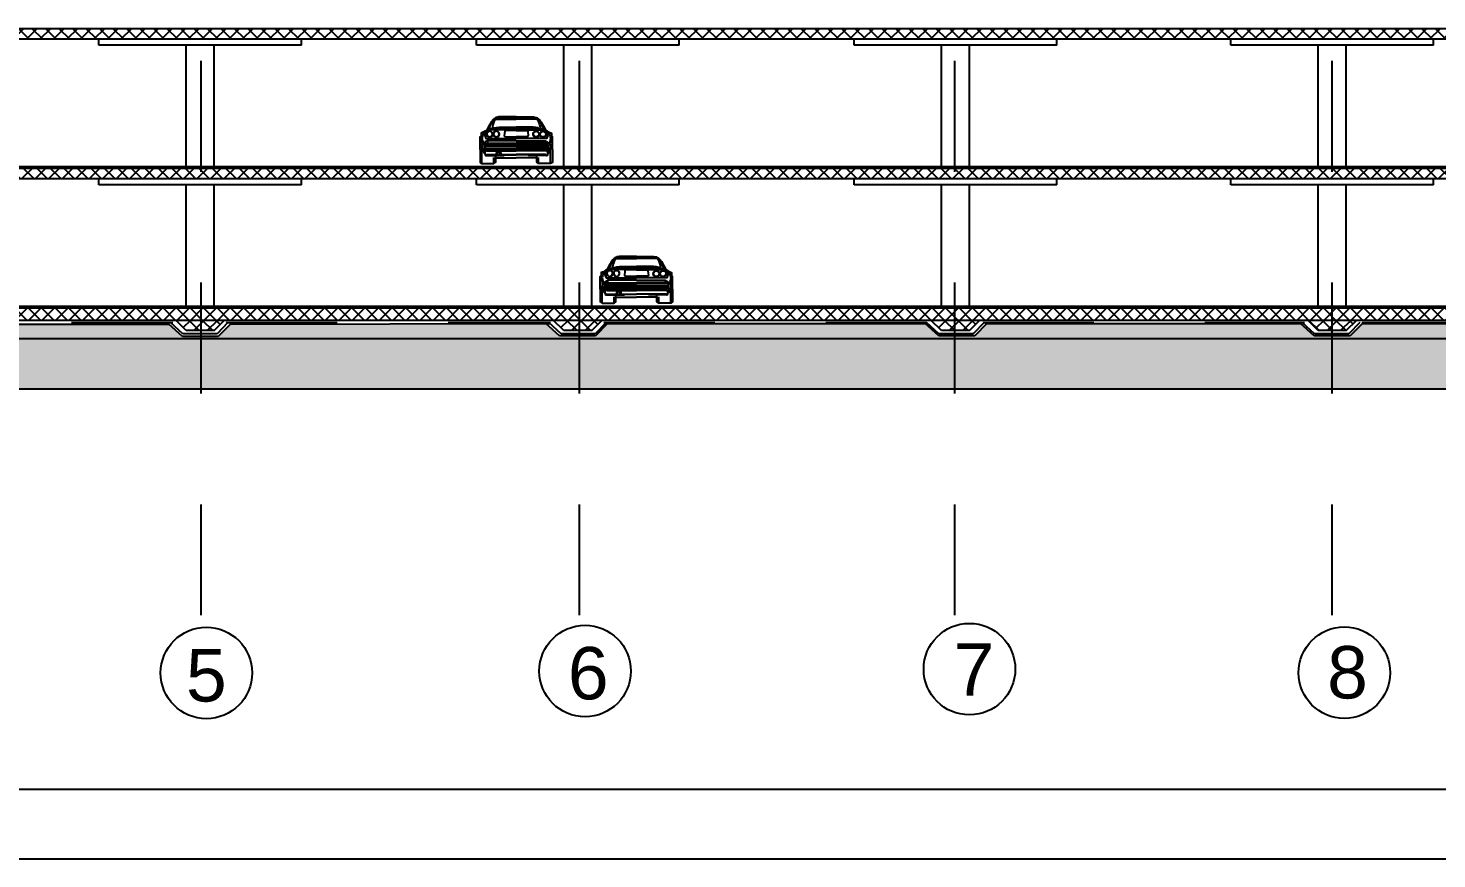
# Model space of a CAD drawing. Header units: millimetres. Extents: x 3062 to 3755, y 1606 to 1663.
# Drawn here: x 3256.35 to 3276.51, y 1606.32 to 1618.21 of the extents above; entities that cross this region are included whole.
import ezdxf

# ---------------------------------------------------------------- set-up
doc = ezdxf.new("R2010")
doc.units = ezdxf.units.MM
doc.linetypes.add('Dash', pattern=[6.35, 3.175, -3.175])
for name, color, linetype in [('CAR', 9, 'Continuous'), ('furn', 7, 'Continuous'), ('m7aor', 4, 'Continuous'), ('WORK', 7, 'Continuous')]:
    doc.layers.add(name, color=color, linetype=linetype)
doc.styles.get("Standard").update_dxf_attribs({"font": 'arial.ttf'})
pattern_1 = [(45, (1208.39496, 831.48585), (-0.096537753, 0.096537753), []), (135, (1208.39496, 831.48585), (-0.096537753, -0.096537753), [])]

# ---------------------------------------------------------------- blocks, each defined once
blk = doc.blocks.new('CAR07-B')
at = {"layer": 'CAR'}
for p, q in [((7, 43.1), (27, 43.1)), ((47, 43.1), (27, 43.1)), ((27, 33.6), (5, 33.6)), ((27, 33.1), (5, 33.2)), ((18.8, 34.9), (18.8, 33.6)), ((27, 33.6), (49, 33.6)), ((27, 33.1), (49, 33.2)), ((35.3, 34.9), (35.3, 33.6)), ((-5.7, 0), (-5.7, 16.9)), ((-5.3, 18.5), (-5.3, 19.3)), ((-3.6, 18.4), (27, 18.4)), ((-0.5, 21.9), (-0.5, 19.4)), ((57.6, 18.4), (27, 18.4)), ((54.5, 21.9), (54.5, 19.4)), ((59.4, 18.5), (59.4, 19.3)), ((59.8, 0), (59.8, 16.9)), ((-1.4, 7.9), (9.4, 7.9)), ((5.7, 0), (5.7, 5.8)), ((7.5, 5.6), (27, 5.6)), ((11.2, 7.9), (15.6, 7.9)), ((15.6, 8.4), (27, 8.4)), ((15.6, 7.9), (15.6, 8.4)), ((38.4, 8.4), (27, 8.4)), ((46.5, 5.6), (27, 5.6)), ((38.4, 7.9), (38.4, 8.4)), ((55.5, 7.9), (38.4, 7.9)), ((48.3, 0), (48.3, 5.8))]:
    blk.add_line(p, q, dxfattribs=at)
for points in [[(27, 44.6), (10.5, 44.6), (8.3, 44.1), (7.3, 43.6), (5.8, 42.5), (4.5, 41.4), (3.3, 39.6), (1, 35.6), (-0.9, 32.1), (-2.5, 31.1), (-4.5, 29.9), (-6.5, 29.1), (-6.5, 24.9), (-5.7, 19.4), (-4.7, 19.4), (-4.7, 18.4), (-5.7, 18.4), (-5.2, 15.9), (-4.5, 12.1), (-3.7, 10.1), (-3, 10.1), (-2.4, 7.9), (-2.1, 7.4), (-2, 7.9), (-1.2, 8.4), (-0.5, 8.6), (8.3, 8.6), (8.3, 9.9), (8.5, 10.6), (9.8, 11.4), (10.8, 11.4), (12, 10.6), (12.2, 9.9), (12.3, 8.6), (27, 8.6)], [(-0.5, 32.2), (2.1, 37.4), (3.8, 40.1), (5, 41.4), (5.5, 41.8)], [(0.5, 32.7), (1.3, 34.1), (1.9, 35.1), (2.8, 36.9), (4.5, 40.1), (5.3, 41.4)], [(7, 42.4), (6, 40.9), (4.8, 37.1), (4, 33.2), (5, 33.2), (5, 33.6), (6, 34.1), (8.3, 34.6), (10.8, 34.9), (18.8, 34.9), (27, 34.9)], [(27, 44), (9.8, 44), (8.2, 43.9), (7, 43.1), (6, 42.6), (5.5, 41.8), (5.3, 41.4), (6.3, 42.1), (7, 42.4), (27, 42.4)], [(27, 44.6), (43.5, 44.6), (45.8, 44.1), (46.8, 43.6), (48.3, 42.5), (49.5, 41.4), (50.8, 39.6), (53, 35.6), (54.9, 32.1), (56.6, 31.1), (58.5, 29.9), (60.5, 29.1), (60.5, 24.9), (59.8, 19.4), (58.8, 19.4), (58.8, 18.4), (59.8, 18.4), (59.3, 15.9), (58.5, 12.1), (57.8, 10.1), (57, 10.1), (56.4, 7.9), (56.1, 7.4), (56, 7.9), (55.3, 8.4), (54.5, 8.6), (27, 8.6)], [(27, 44), (44.3, 44), (45.9, 43.9), (47, 43.1), (48, 42.6), (48.5, 41.8), (48.8, 41.4), (47.8, 42.1), (47, 42.4), (27, 42.4)], [(47, 42.4), (48, 40.9), (49.3, 37.1), (50, 33.2), (49, 33.2), (49, 33.6), (48, 34.1), (45.8, 34.6), (43.3, 34.9), (35.3, 34.9), (27, 34.9)], [(54.5, 32.2), (51.9, 37.4), (50.3, 40.1), (49, 41.4), (48.5, 41.8)], [(53.5, 32.7), (52.8, 34.1), (52.2, 35.1), (51.3, 36.9), (49.5, 40.1), (48.8, 41.4)], [(4, 33.2), (2.3, 33.1), (-0.5, 32.3), (-2.3, 30.9), (-3, 30.4), (-5, 27.4), (-5.7, 24.1), (-4.7, 19.4)], [(27, 32.1), (2.5, 32.1), (2.3, 32.1), (-0.5, 31.1), (-2.3, 29.6), (-3, 26.9), (-2, 24.1), (27, 24.1)], [(27, 31.6), (16.3, 31.6), (16, 30.9), (15.5, 26.4), (16.3, 25.6), (27, 25.6)], [(27, 32.1), (51.5, 32.1), (51.8, 32.1), (54.5, 31.1), (56.3, 29.6), (57, 26.9), (56, 24.1), (27, 24.1)], [(27, 31.6), (37.8, 31.6), (38, 30.9), (38.5, 26.4), (37.8, 25.6), (27, 25.6)], [(50, 33.2), (51.8, 33.1), (54.5, 32.3), (56.4, 30.9), (57.1, 30.4), (59, 27.4), (59.8, 24.1), (58.8, 19.4)], [(-7.5, 13.4), (-7.5, 25.5), (-6.5, 26.2)], [(27, 21.9), (-0.5, 21.9), (-2.5, 20.7), (-3, 20.1), (-4.7, 19.4), (27, 19.4)], [(-3.6, 18.4), (-3, 15.9), (-3, 13.6), (-4.2, 12.4)], [(-3.1, 10.1), (-2.7, 11.6), (-2.1, 12.4), (-1.7, 13.1), (-1.4, 13.5), (-0.7, 14.1), (0.4, 14.4), (27, 14.4)], [(27, 16.6), (-2.5, 16.6), (-2.5, 14.9), (27, 14.9)], [(27, 21.9), (54.5, 21.9), (56.6, 20.7), (57, 20.1), (58.8, 19.4), (27, 19.4)], [(27, 16.6), (56.5, 16.6), (56.5, 14.9), (27, 14.9)], [(57.2, 10.1), (56.8, 11.6), (56.2, 12.4), (55.8, 13.1), (55.5, 13.5), (54.7, 14.1), (53.6, 14.4), (27, 14.4)], [(57.6, 18.4), (57, 15.9), (57, 13.6), (58.3, 12.4)], [(61.5, 13.4), (61.5, 25.5), (60.5, 26.2)], [(-7.5, 13.4), (-7.5, 1.2), (-5.7, 0), (5.7, 0), (7.5, 1.3), (7.5, 7.7)], [(27, 12.9), (-1.2, 12.9), (-1.2, 12.1), (27, 12.1)], [(27, 12.9), (55.2, 12.9), (55.2, 12.1), (27, 12.1)], [(61.5, 13.4), (61.5, 1.2), (59.8, 0), (48.3, 0), (46.5, 1.3), (46.5, 7.7)]]:
    blk.add_lwpolyline(points, dxfattribs=at)
for points in [[(1.6, 31.1), (0, 30.7), (-1.1, 29.4), (-1.4, 27.7), (-0.7, 26.2), (0.7, 25.3), (2.4, 25.3), (3.9, 26.2), (4.6, 27.7), (4.3, 29.4), (3.2, 30.7)], [(1.6, 30.9), (0.1, 30.4), (-0.9, 29.3), (-1.1, 27.8), (-0.5, 26.4), (0.8, 25.5), (2.4, 25.5), (3.6, 26.4), (4.3, 27.8), (4.1, 29.3), (3.1, 30.4)], [(8, 31.1), (6.4, 30.7), (5.3, 29.4), (5, 27.7), (5.8, 26.2), (7.2, 25.3), (8.9, 25.3), (10.3, 26.2), (11, 27.7), (10.7, 29.4), (9.6, 30.7)], [(8, 30.9), (6.5, 30.4), (5.5, 29.3), (5.3, 27.8), (6, 26.4), (7.3, 25.5), (8.8, 25.5), (10.1, 26.4), (10.7, 27.8), (10.5, 29.3), (9.5, 30.4)], [(46, 31.1), (47.6, 30.7), (48.7, 29.4), (49, 27.7), (48.3, 26.2), (46.9, 25.3), (45.2, 25.3), (43.7, 26.2), (43, 27.7), (43.3, 29.4), (44.4, 30.7)], [(46, 30.9), (47.5, 30.4), (48.5, 29.3), (48.7, 27.8), (48.1, 26.4), (46.8, 25.5), (45.2, 25.5), (44, 26.4), (43.3, 27.8), (43.5, 29.3), (44.5, 30.4)], [(52.4, 31.1), (54.1, 30.7), (55.2, 29.4), (55.4, 27.7), (54.7, 26.2), (53.3, 25.3), (51.6, 25.3), (50.2, 26.2), (49.5, 27.7), (49.7, 29.4), (50.8, 30.7)], [(52.4, 30.9), (53.9, 30.4), (54.9, 29.3), (55.1, 27.8), (54.5, 26.4), (53.2, 25.5), (51.7, 25.5), (50.4, 26.4), (49.7, 27.8), (50, 29.3), (51, 30.4)], [(-5.2, 20.6), (-5.4, 21.7), (-5.6, 21.7), (-5.5, 20.6)], [(59.2, 20.6), (59.4, 21.7), (59.7, 21.7), (59.5, 20.6)], [(10.3, 11.1), (9.3, 10.9), (8.7, 10.1), (8.5, 9.2), (8.9, 8.3), (9.8, 7.7), (10.8, 7.7), (11.6, 8.3), (12, 9.2), (11.9, 10.1), (11.2, 10.9)], [(10.3, 10.8), (9.5, 10.5), (9, 10), (8.9, 9.2), (9.2, 8.5), (9.9, 8.1), (10.7, 8.1), (11.3, 8.5), (11.6, 9.2), (11.5, 10), (11, 10.5)]]:
    blk.add_lwpolyline(points, close=True, dxfattribs=at)

msp = doc.modelspace()

# ---------------------------------------------------------------- hatches: boundary and pattern name
at = {"layer": 'WORK'}
h = msp.add_hatch(dxfattribs=at)
h.set_pattern_fill('ANSI37', color=256, scale=0.043)
h.set_pattern_definition(pattern_1)
h.paths.add_polyline_path([(3244.479, 1618.21), (3244.479, 1618.06), (3289.21, 1618.06), (3294.198, 1618.06), (3294.198, 1618.21)])
h = msp.add_hatch(dxfattribs=at)
h.set_pattern_fill('ANSI37', color=256, scale=0.043)
h.set_pattern_definition(pattern_1)
h.paths.add_polyline_path([(3289.01, 1616.06), (3289.01, 1616.21), (3244.679, 1616.21), (3244.679, 1616.06)])
h = msp.add_hatch(dxfattribs=at)
h.set_pattern_fill('ANSI37', color=256, scale=0.043)
h.set_pattern_definition(pattern_1)
h.paths.add_polyline_path([(3244.679, 1614.21), (3244.679, 1614.035), (3244.929, 1614.035), (3244.979, 1614.035), (3289.01, 1614.035), (3289.01, 1614.21)])
at = {"layer": 'WORK', "ltscale": 0.5}
h = msp.add_hatch(dxfattribs=at)
h.set_pattern_fill('GRAVEL', color=256, scale=0.007)
h.set_pattern_definition([(228.0127875, (1199.719158, 862.259235), (-1.42240000011, -1.6001999999), [0.023920501, -2.368133855]), (184.969741, (1199.7031564, 862.241455), (2.133599999156, 0.17780001013), [0.04104833, -4.063783423]), (132.5104471, (1199.662262, 862.237899), (1.77800000075, -1.955799999317), [0.028943706, -2.865430596]), (267.273689, (1199.59292, 862.193449), (0.177800000372, 3.55599999998), [0.037380316, -3.70065062]), (292.8336542, (1199.591142, 862.156111), (-0.889000000074, 2.13359999997), [0.036654359, -3.628786542]), (357.273689, (1199.605366, 862.122329), (-3.55599999998, 0.177800000372), [0.037380316, -3.70065062]), (37.69424047, (1199.6427044, 862.120551), (-2.311399999898, -1.778000000133), [0.049433556, -4.893918072]), (72.25532837, (1199.6818204, 862.150777), (1.244600000335, 3.911599999894), [0.046670366, -4.620367962]), (121.4295656, (1199.696044, 862.195227), (-1.422400000202, 2.311399999876), [0.03750691, -3.713188199]), (175.2363583, (1199.676486, 862.227231), (1.95579999997, -0.17780000031), [0.04281993, -2.098175586]), (222.3974378, (1199.6338144, 862.2307873), (-2.133599999932, -1.955800000074), [0.055375454, -5.482174076]), (138.8140748, (1199.768942, 862.191671), (-1.24459999993, 1.06680000009), [0.018900318, -1.871139608]), (171.4692344, (1199.754718, 862.204117), (2.311400000062, -0.355599999597), [0.035957739, -3.55982473]), (225, (1199.71916, 862.20945), (-2e-17, -0.1778), [0.025144654, -0.226302518]), (203.1985905, (1199.706712, 862.230787), (0.88900000002, 0.35559999994), [0.013540892, -1.340543566]), (291.8014095, (1199.694266, 862.225453), (-0.17780000004, 0.5334), [0.019149593, -0.93833271]), (30.9637565, (1199.701378, 862.207673), (0.5334, 0.3556), [0.031102376, -1.00564087]), (161.5650512, (1199.72805, 862.223675), (0.3556, -0.1778), [0.0224901, -0.539762868]), (16.38954033, (1199.591142, 862.225453), (1.778, 0.5334), [0.03150616, -3.119117867]), (70.34617594, (1199.621368, 862.234343), (-0.711200000065, -1.95579999998), [0.026431926, -2.616755097]), (293.1985905, (1199.728048, 862.259235), (-0.35559999994, 0.88900000002), [0.027081607, -1.327002851]), (343.61045967, (1199.738716, 862.234343), (-1.778000000037, 0.533399999876), [0.03150616, -3.119117867]), (339.4439548, (1199.591142, 862.115217), (-0.889, 0.3556), [0.030382464, -1.488741402]), (294.7751406, (1199.61959, 862.104549), (-0.88900000106, 1.95579999952), [0.025457048, -2.520251537]), (66.8014095, (1199.729826, 862.081435), (0.35559999994, 0.88900000002), [0.027081607, -1.327002851]), (17.35402464, (1199.740494, 862.106327), (-2.311399999954, -0.71120000015), [0.029804792, -2.950666319]), (69.4439548, (1199.642704, 862.081435), (-0.3556, -0.889), [0.015191232, -1.503932634]), (101.3099325, (1199.71916, 862.081435), (-0.1778, 0.7112), [0.009066022, -0.897539648]), (165.9637565, (1199.71738, 862.090325), (0.5334, -0.1778), [0.036654359, -0.696433821]), (186.00900596, (1199.68182, 862.099215), (1.77799999999, 0.177800000093), [0.03396869, -3.36289554]), (303.6900675, (1199.70138, 862.19167), (-0.1778, 0.3556), [0.025642672, -0.615424345]), (353.1572266, (1199.7156024, 862.170335), (3.022600000019, -0.355599999842), [0.044768973, -4.432120635]), (60.9453959, (1199.760052, 862.165001), (-0.71120000002, -1.24459999999), [0.018305577, -1.812257462]), (90, (1199.76894, 862.181), (-0.1778, 0.1778), [0.010668, -0.167132]), (120.25643716, (1199.678264, 862.104549), (0.71119999991, -1.24460000005), [0.024700687, -2.445375854]), (48.0127875, (1199.665818, 862.125885), (1.42240000012, 1.600199999896), [0.047841002, -2.344213354]), (0, (1199.69782, 862.16145), (0.1778, 0.1778), [0.046228, -0.131572]), (325.3048465, (1199.74405, 862.161445), (1.778000000674, -1.24459999904), [0.028112669, -2.78315217]), (254.0546041, (1199.767164, 862.145443), (-0.1778, -0.7112), [0.025888036, -1.268515503]), (207.64597536, (1199.7600524, 862.120551), (-3.378200000124, -1.777999999764), [0.042150157, -4.17287251]), (175.42607874, (1199.7227144, 862.100993), (-2.3114, 0.1778), [0.044592062, -4.414609252])])
h.paths.add_polyline_path([(3263.758, 1613.986), (3259.248, 1613.976), (3259.073, 1613.8), (3258.56, 1613.8), (3258.363, 1613.976), (3253.859, 1613.976), (3253.684, 1613.8), (3253.171, 1613.8), (3252.974, 1613.976), (3250.953, 1613.976), (3250.779, 1613.8), (3250.266, 1613.8), (3250.069, 1613.976), (3247.409, 1613.976), (3247.251, 1613.81), (3246.741, 1613.809), (3246.554, 1613.976), (3245.026, 1613.976), (3245.026, 1613.772), (3288.624, 1613.772), (3288.624, 1613.976), (3280.844, 1613.976), (3280.68, 1613.81), (3280.167, 1613.81), (3279.97, 1613.986), (3275.444, 1613.986), (3275.269, 1613.81), (3274.756, 1613.81), (3274.559, 1613.986), (3270.072, 1613.986), (3269.897, 1613.81), (3269.385, 1613.81), (3269.187, 1613.986), (3264.643, 1613.986), (3264.468, 1613.81), (3263.955, 1613.81)])
at = {"layer": 'WORK'}
h = msp.add_hatch(dxfattribs=at)
h.set_pattern_fill('ANSI37', color=256, scale=0.043)
h.set_pattern_definition(pattern_1)
h.paths.add_polyline_path([(3280.763, 1614.035), (3280.063, 1614.035), (3280.213, 1613.885), (3280.613, 1613.885)])
h.paths.add_polyline_path([(3275.363, 1614.035), (3274.663, 1614.035), (3274.813, 1613.885), (3275.213, 1613.885)])
h.paths.add_polyline_path([(3269.97, 1614.035), (3269.27, 1614.035), (3269.42, 1613.885), (3269.82, 1613.885)])
h.paths.add_polyline_path([(3264.566, 1614.035), (3263.866, 1614.035), (3264.016, 1613.885), (3264.416, 1613.885)])
h.paths.add_polyline_path([(3259.163, 1614.035), (3258.463, 1614.035), (3258.613, 1613.885), (3259.013, 1613.885)])
h.paths.add_polyline_path([(3253.761, 1614.035), (3253.061, 1614.035), (3253.211, 1613.885), (3253.611, 1613.885)])
h.paths.add_polyline_path([(3250.861, 1614.035), (3250.161, 1614.035), (3250.311, 1613.885), (3250.711, 1613.885)])
h.paths.add_polyline_path([(3247.329, 1614.035), (3246.629, 1614.035), (3246.779, 1613.885), (3247.179, 1613.885)])
at = {"layer": 'WORK', "ltscale": 0.5}
h = msp.add_hatch(dxfattribs=at)
h.set_pattern_fill('EARTH', color=256, scale=0.035)
h.set_pattern_definition([(0, (1199.59114, 862.08144), (0.22225, 0.22225), [0.22225, -0.22225]), (0, (1199.59114, 862.16478), (0.22225, 0.22225), [0.22225, -0.22225]), (0, (1199.59114, 862.24812), (0.22225, 0.22225), [0.22225, -0.22225]), (90, (1199.61892, 862.2759), (-0.22225, 0.22225), [0.22225, -0.22225]), (90, (1199.70227, 862.2759), (-0.22225, 0.22225), [0.22225, -0.22225]), (90, (1199.78561, 862.2759), (-0.22225, 0.22225), [0.22225, -0.22225])])
h.paths.add_polyline_path([(3289.995, 1613.639), (3289.583, 1613.639), (3288.624, 1613.639), (3288.624, 1613.772), (3245.026, 1613.772), (3245.026, 1613.671), (3244.479, 1613.671), (3244.479, 1613.044), (3289.995, 1613.044)])

# ---------------------------------------------------------------- linework, layer by layer
for p, q in [((3227.674, 1607.319), (3302.674, 1607.319)), ((3226.674, 1606.319), (3303.674, 1606.319))]:
    msp.add_line(p, q)
for centre in [(3258.902, 1608.981), (3264.321, 1609.008), (3269.822, 1609.036), (3275.186, 1608.985)]:
    msp.add_circle(centre, 0.655)
at = {"layer": 'm7aor', "linetype": 'Dash', "ltscale": 0.5}
for p, q in [((3258.826, 1609.808), (3258.826, 1627.287)), ((3264.24, 1609.808), (3264.24, 1627.287)), ((3269.613, 1609.808), (3269.613, 1627.287)), ((3275.011, 1609.808), (3275.011, 1627.287))]:
    msp.add_line(p, q, dxfattribs=at)
at = {"layer": 'WORK'}
for p, q in [((3244.479, 1618.21), (3294.198, 1618.21)), ((3244.479, 1618.06), (3289.21, 1618.06)), ((3257.363, 1617.973), (3257.363, 1618.06)), ((3260.263, 1617.973), (3257.363, 1617.973)), ((3258.613, 1616.235), (3258.613, 1617.973)), ((3259.013, 1616.235), (3259.013, 1617.973)), ((3260.263, 1617.973), (3260.263, 1618.06)), ((3262.766, 1617.973), (3262.766, 1618.06)), ((3265.666, 1617.973), (3262.766, 1617.973)), ((3264.016, 1616.235), (3264.016, 1617.973)), ((3264.416, 1616.235), (3264.416, 1617.973)), ((3265.666, 1617.973), (3265.666, 1618.06)), ((3268.17, 1617.973), (3268.17, 1618.06)), ((3271.07, 1617.973), (3268.17, 1617.973)), ((3269.42, 1616.235), (3269.42, 1617.973)), ((3269.82, 1616.235), (3269.82, 1617.973)), ((3271.07, 1617.973), (3271.07, 1618.06)), ((3273.563, 1617.973), (3273.563, 1618.06)), ((3276.463, 1617.973), (3273.563, 1617.973)), ((3274.813, 1616.235), (3274.813, 1617.973)), ((3275.213, 1616.235), (3275.213, 1617.973)), ((3276.463, 1617.973), (3276.463, 1618.06)), ((3244.679, 1616.235), (3289.01, 1616.235)), ((3244.679, 1616.21), (3289.01, 1616.21)), ((3244.679, 1616.06), (3289.01, 1616.06)), ((3257.363, 1615.973), (3257.363, 1616.06)), ((3260.263, 1615.973), (3260.263, 1616.06)), ((3262.766, 1615.973), (3262.766, 1616.06)), ((3265.666, 1615.973), (3265.666, 1616.06)), ((3268.17, 1615.973), (3268.17, 1616.06)), ((3271.07, 1615.973), (3271.07, 1616.06)), ((3273.563, 1615.973), (3273.563, 1616.06)), ((3276.463, 1615.973), (3276.463, 1616.06)), ((3260.263, 1615.973), (3257.363, 1615.973)), ((3258.613, 1614.235), (3258.613, 1615.973)), ((3259.013, 1614.235), (3259.013, 1615.973)), ((3265.666, 1615.973), (3262.766, 1615.973)), ((3264.016, 1614.235), (3264.016, 1615.973)), ((3264.416, 1614.235), (3264.416, 1615.973)), ((3271.07, 1615.973), (3268.17, 1615.973)), ((3269.42, 1614.235), (3269.42, 1615.973)), ((3269.82, 1614.235), (3269.82, 1615.973)), ((3276.463, 1615.973), (3273.563, 1615.973)), ((3274.813, 1614.235), (3274.813, 1615.973)), ((3275.213, 1614.235), (3275.213, 1615.973)), ((3244.679, 1614.235), (3289.01, 1614.235)), ((3244.679, 1614.21), (3289.01, 1614.21)), ((3244.679, 1614.035), (3289.01, 1614.035)), ((3258.613, 1613.885), (3258.463, 1614.035)), ((3259.013, 1613.885), (3258.613, 1613.885)), ((3259.013, 1613.885), (3259.163, 1614.035)), ((3264.016, 1613.885), (3263.866, 1614.035)), ((3264.416, 1613.885), (3264.016, 1613.885)), ((3264.416, 1613.885), (3264.566, 1614.035)), ((3269.42, 1613.885), (3269.27, 1614.035)), ((3269.82, 1613.885), (3269.42, 1613.885)), ((3269.82, 1613.885), (3269.97, 1614.035)), ((3274.813, 1613.885), (3274.663, 1614.035)), ((3275.213, 1613.885), (3274.813, 1613.885)), ((3275.213, 1613.885), (3275.363, 1614.035)), ((3244.979, 1613.772), (3288.71, 1613.772))]:
    msp.add_line(p, q, dxfattribs=at)
at = {"layer": 'WORK', "linetype": 'Dash', "ltscale": 0.5}
for p, q in [((3253.795, 1614), (3258.423, 1614)), ((3258.565, 1613.838), (3258.389, 1614)), ((3259.211, 1614), (3259.054, 1613.838)), ((3259.187, 1614), (3263.825, 1614)), ((3263.977, 1613.838), (3263.801, 1614)), ((3264.623, 1614), (3264.467, 1613.838)), ((3264.591, 1614), (3269.206, 1614)), ((3269.384, 1613.838), (3269.208, 1614)), ((3270.03, 1614), (3269.874, 1613.838)), ((3270.016, 1614), (3274.617, 1614)), ((3274.761, 1613.838), (3274.585, 1614)), ((3275.407, 1614), (3275.251, 1613.838)), ((3275.441, 1614), (3280, 1614)), ((3259.054, 1613.838), (3258.565, 1613.838)), ((3264.467, 1613.838), (3263.977, 1613.838)), ((3269.874, 1613.838), (3269.384, 1613.838)), ((3275.269, 1613.81), (3274.756, 1613.81)), ((3275.251, 1613.838), (3274.761, 1613.838))]:
    msp.add_line(p, q, dxfattribs=at)
at = {"layer": 'WORK', "ltscale": 0.5}
for p, q in [((3253.836, 1613.976), (3258.363, 1613.976)), ((3258.56, 1613.8), (3258.363, 1613.976)), ((3259.248, 1613.976), (3259.073, 1613.8)), ((3259.235, 1613.976), (3263.817, 1613.986)), ((3263.955, 1613.81), (3263.758, 1613.986)), ((3264.642, 1613.986), (3264.468, 1613.81)), ((3264.648, 1613.986), (3269.187, 1613.986)), ((3269.385, 1613.81), (3269.187, 1613.986)), ((3270.072, 1613.986), (3269.897, 1613.81)), ((3270.048, 1613.986), (3274.559, 1613.986)), ((3274.756, 1613.81), (3274.559, 1613.986)), ((3275.444, 1613.986), (3275.269, 1613.81)), ((3275.433, 1613.986), (3279.97, 1613.986)), ((3259.073, 1613.8), (3258.56, 1613.8)), ((3264.468, 1613.81), (3263.955, 1613.81)), ((3269.897, 1613.81), (3269.385, 1613.81))]:
    msp.add_line(p, q, dxfattribs=at)
msp.add_lwpolyline([(3289.995, 1617.068), (3289.995, 1613.044), (3244.479, 1613.044), (3244.479, 1613.671)], dxfattribs=at)

# ---------------------------------------------------------------- block references
at = {"layer": 'furn', "linetype": 'Continuous', "xscale": 0.015, "yscale": 0.015, "zscale": 0.015}
for p in [(3262.931, 1616.275), (3264.651, 1614.278)]:
    msp.add_blockref('CAR07-B', p, dxfattribs=at)

# ---------------------------------------------------------------- texts
at = {"char_height": 0.75, "attachment_point": 1}
for s, width, insert in [('7', 0.26937, (3269.593, 1609.406)), ('5', 0.28482, (3258.61, 1609.322)), ('6', 0.37246, (3264.075, 1609.353)), ('8', 0.30199, (3274.94, 1609.366))]:
    msp.add_mtext_dynamic_manual_height_columns(s, width=width, gutter_width=0.5, heights=[0], dxfattribs=dict(at, insert=insert))

doc.saveas('drawing.dxf')
